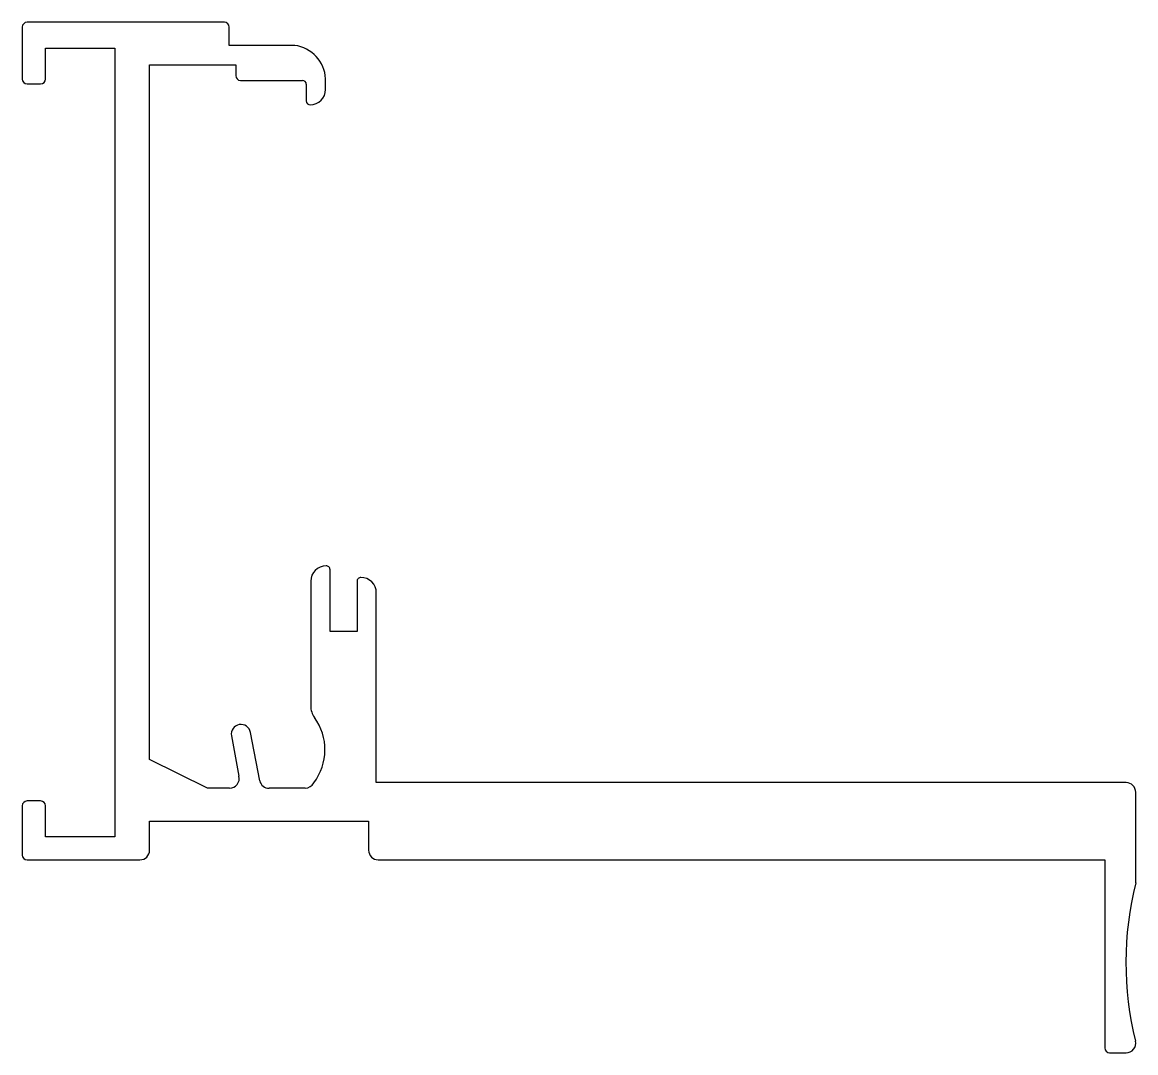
# Model space of a CAD drawing. Extents: x 2282.5 to 2340.3, y 1988.7 to 2042.1.
import ezdxf

# ---------------------------------------------------------------- set-up
doc = ezdxf.new("R2010")
doc.units = 0
doc.layers.get('0').update_dxf_attribs({"linetype": 'CONTINUOUS'})

msp = doc.modelspace()

# ---------------------------------------------------------------- linework, layer by layer
for p, q in [((2282.537, 2041.862), (2282.537, 2039.166)), ((2293.012, 2042.112), (2282.787, 2042.112)), ((2293.262, 2040.912), (2293.262, 2041.862)), ((2283.737, 2039.166), (2283.737, 2040.766)), ((2283.737, 2040.766), (2287.337, 2040.766)), ((2287.337, 2040.766), (2287.337, 1999.901)), ((2296.661, 2040.912), (2293.262, 2040.912)), ((2289.137, 2003.907), (2289.137, 2039.912)), ((2289.137, 2039.912), (2293.6, 2039.912)), ((2293.6, 2039.912), (2293.6, 2039.35)), ((2282.787, 2038.916), (2283.487, 2038.916)), ((2293.85, 2039.1), (2297.061, 2039.1)), ((2297.261, 2038.9), (2297.261, 2038.032)), ((2298.261, 2038.632), (2298.261, 2039.182)), ((2298.491, 2010.54), (2298.491, 2013.74)), ((2297.491, 2013.14), (2297.491, 2006.671)), ((2299.89, 2013.14), (2299.89, 2010.54)), ((2300.89, 2002.701), (2300.89, 2012.54)), ((2299.89, 2010.54), (2298.491, 2010.54)), ((2294.846, 2002.794), (2294.364, 2005.307)), ((2293.38, 2005.129), (2293.769, 2003.033)), ((2292.137, 2002.421), (2289.137, 2003.907)), ((2293.282, 2002.413), (2292.137, 2002.421)), ((2297.206, 2002.421), (2295.334, 2002.412)), ((2339.756, 2002.701), (2300.89, 2002.701)), ((2283.487, 2001.751), (2282.787, 2001.751)), ((2340.256, 1997.51), (2340.256, 2002.201)), ((2282.537, 2001.501), (2282.537, 1998.951)), ((2283.737, 1999.901), (2283.737, 2001.501)), ((2289.137, 1999.201), (2289.137, 2000.701)), ((2289.137, 2000.701), (2300.49, 2000.701)), ((2300.49, 2000.701), (2300.49, 1999.201)), ((2287.337, 1999.901), (2283.737, 1999.901)), ((2282.787, 1998.701), (2288.637, 1998.701)), ((2300.99, 1998.701), (2338.652, 1998.701)), ((2338.652, 1998.701), (2338.652, 1988.954)), ((2338.902, 1988.704), (2339.756, 1988.704))]:
    msp.add_line(p, q)
for centre, radius, start, end in [((2282.787, 2041.862), 0.25, 90, 180), ((2293.012, 2041.862), 0.25, 0, 90), ((2296.416, 2039.081), 1.848, 3.1485, 82.38022), ((2293.85, 2039.35), 0.25, 180, 270), ((2282.787, 2039.166), 0.25, 180, 270), ((2283.487, 2039.166), 0.25, 270, 360), ((2297.061, 2038.9), 0.2, 0, 90), ((2297.461, 2038.632), 0.8, 270, 360), ((2297.461, 2038.032), 0.2, 180, 270), ((2298.291, 2013.14), 0.8, 90.01146, 180), ((2298.291, 2013.74), 0.2, 0, 90.01146), ((2300.09, 2013.14), 0.2, 89.99809, 180), ((2300.09, 2012.54), 0.8, 0, 89.99809), ((2298.491, 2006.671), 1, 180, 216.00595), ((2295.378, 2004.409), 2.848, 322.90168, 36.00595), ((2293.872, 2005.218), 0.5, 10.30021, 190.30021), ((2293.283, 2002.913), 0.5, 269.81905, 13.88447), ((2295.332, 2002.912), 0.5, 193.67231, 270.2703), ((2297.206, 2002.921), 0.5, 270, 332.57754), ((2339.756, 2002.201), 0.5, 0, 90), ((2282.787, 2001.501), 0.25, 90, 180), ((2283.487, 2001.501), 0.25, 0, 90), ((2282.787, 1998.951), 0.25, 180, 270), ((2288.637, 1999.201), 0.5, 270, 0), ((2300.99, 1999.201), 0.5, 180, 270), ((2356.664, 1993.387), 16.918, 165.89234, 193.97315), ((2339.756, 1989.204), 0.5, 270, 11.26659), ((2338.902, 1988.954), 0.25, 180, 270)]:
    msp.add_arc(centre, radius, start, end)

doc.saveas('drawing.dxf')
